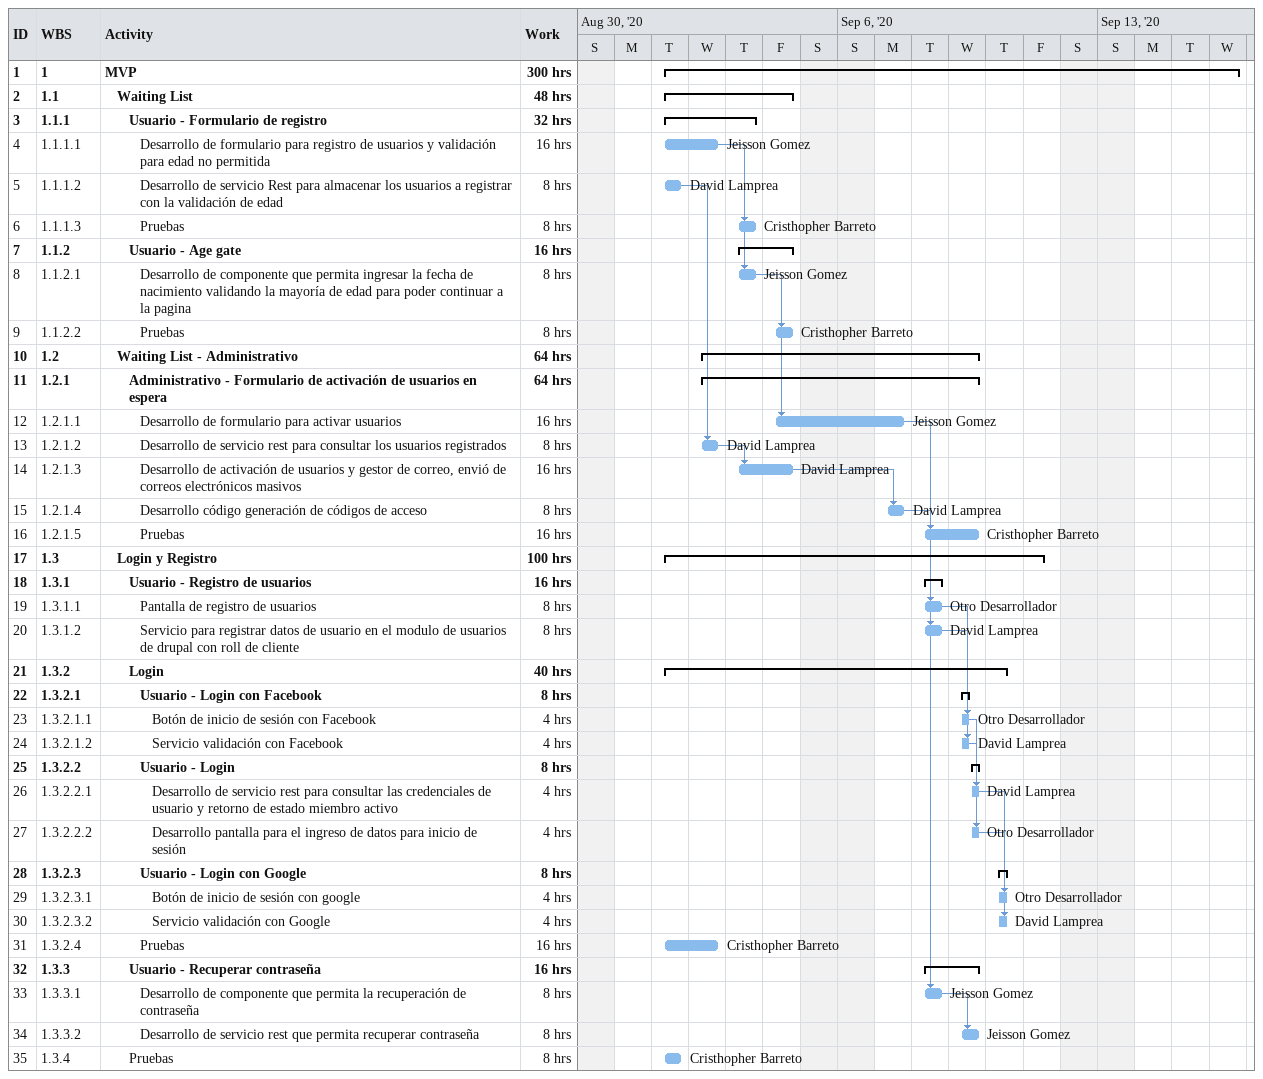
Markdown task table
| ID | WBS | Task | Start | Finish | Predecessors | Resources | Work (h) |
|---|---|---|---|---|---|---|---|
| 1 | 1 | **MVP** | 2020-09-01 | 2020-09-16 |  |  | 300 |
| 2 | 1.1 | **Waiting List** | 2020-09-01 | 2020-09-04 |  |  | 48 |
| 3 | 1.1.1 | **Usuario - Formulario de registro** | 2020-09-01 | 2020-09-03 |  |  | 32 |
| 4 | 1.1.1.1 | Desarrollo de formulario para registro de usuarios y validación para edad no permitida | 2020-09-01 | 2020-09-02 |  | Jeisson Gomez | 16 |
| 5 | 1.1.1.2 | Desarrollo de servicio Rest para almacenar los usuarios a registrar con la validación de edad | 2020-09-01 | 2020-09-01 |  | David Lamprea | 8 |
| 6 | 1.1.1.3 | Pruebas | 2020-09-03 | 2020-09-03 | 4 | Cristhopher Barreto | 8 |
| 7 | 1.1.2 | **Usuario - Age gate** | 2020-09-03 | 2020-09-04 |  |  | 16 |
| 8 | 1.1.2.1 | Desarrollo de componente que permita ingresar la fecha de nacimiento validando la mayoría de edad para poder continuar a la pagina | 2020-09-03 | 2020-09-03 | 4 | Jeisson Gomez | 8 |
| 9 | 1.1.2.2 | Pruebas | 2020-09-04 | 2020-09-04 | 8 | Cristhopher Barreto | 8 |
| 10 | 1.2 | **Waiting List - Administrativo** | 2020-09-02 | 2020-09-09 |  |  | 64 |
| 11 | 1.2.1 | **Administrativo - Formulario de activación de usuarios en espera** | 2020-09-02 | 2020-09-09 |  |  | 64 |
| 12 | 1.2.1.1 | Desarrollo de formulario para activar usuarios | 2020-09-04 | 2020-09-07 | 8 | Jeisson Gomez | 16 |
| 13 | 1.2.1.2 | Desarrollo de servicio rest para consultar los usuarios registrados | 2020-09-02 | 2020-09-02 | 5 | David Lamprea | 8 |
| 14 | 1.2.1.3 | Desarrollo de activación de usuarios y gestor de correo, envió de correos electrónicos masivos | 2020-09-03 | 2020-09-04 | 13 | David Lamprea | 16 |
| 15 | 1.2.1.4 | Desarrollo código generación de códigos de acceso | 2020-09-07 | 2020-09-07 | 14 | David Lamprea | 8 |
| 16 | 1.2.1.5 | Pruebas | 2020-09-08 | 2020-09-09 | 12 | Cristhopher Barreto | 16 |
| 17 | 1.3 | **Login y Registro** | 2020-09-01 | 2020-09-11 |  |  | 100 |
| 18 | 1.3.1 | **Usuario - Registro de usuarios** | 2020-09-08 | 2020-09-08 |  |  | 16 |
| 19 | 1.3.1.1 | Pantalla de registro de usuarios | 2020-09-08 | 2020-09-08 | 15 | Otro Desarrollador | 8 |
| 20 | 1.3.1.2 | Servicio para registrar datos de usuario en el modulo de usuarios de drupal con roll de cliente | 2020-09-08 | 2020-09-08 | 15 | David Lamprea | 8 |
| 21 | 1.3.2 | **Login** | 2020-09-01 | 2020-09-10 |  |  | 40 |
| 22 | 1.3.2.1 | **Usuario - Login con Facebook** | 2020-09-09 | 2020-09-09 |  |  | 8 |
| 23 | 1.3.2.1.1 | Botón de inicio de sesión con Facebook | 2020-09-09 | 2020-09-09 | 19 | Otro Desarrollador | 4 |
| 24 | 1.3.2.1.2 | Servicio validación con Facebook | 2020-09-09 | 2020-09-09 | 20 | David Lamprea | 4 |
| 25 | 1.3.2.2 | **Usuario - Login** | 2020-09-09 | 2020-09-09 |  |  | 8 |
| 26 | 1.3.2.2.1 | Desarrollo de servicio rest para consultar las credenciales de usuario y retorno de estado miembro activo | 2020-09-09 | 2020-09-09 | 24 | David Lamprea | 4 |
| 27 | 1.3.2.2.2 | Desarrollo pantalla para el ingreso de datos para inicio de sesión | 2020-09-09 | 2020-09-09 | 23 | Otro Desarrollador | 4 |
| 28 | 1.3.2.3 | **Usuario - Login con Google** | 2020-09-10 | 2020-09-10 |  |  | 8 |
| 29 | 1.3.2.3.1 | Botón de inicio de sesión con google | 2020-09-10 | 2020-09-10 | 27 | Otro Desarrollador | 4 |
| 30 | 1.3.2.3.2 | Servicio validación con Google | 2020-09-10 | 2020-09-10 | 26 | David Lamprea | 4 |
| 31 | 1.3.2.4 | Pruebas | 2020-09-01 | 2020-09-02 |  | Cristhopher Barreto | 16 |
| 32 | 1.3.3 | **Usuario - Recuperar contraseña** | 2020-09-08 | 2020-09-09 |  |  | 16 |
| 33 | 1.3.3.1 | Desarrollo de componente que permita la recuperación de contraseña | 2020-09-08 | 2020-09-08 | 12 | Jeisson Gomez | 8 |
| 34 | 1.3.3.2 | Desarrollo de servicio rest que permita recuperar contraseña | 2020-09-09 | 2020-09-09 | 33 | Jeisson Gomez | 8 |
| 35 | 1.3.4 | Pruebas | 2020-09-01 | 2020-09-01 |  | Cristhopher Barreto | 8 |
